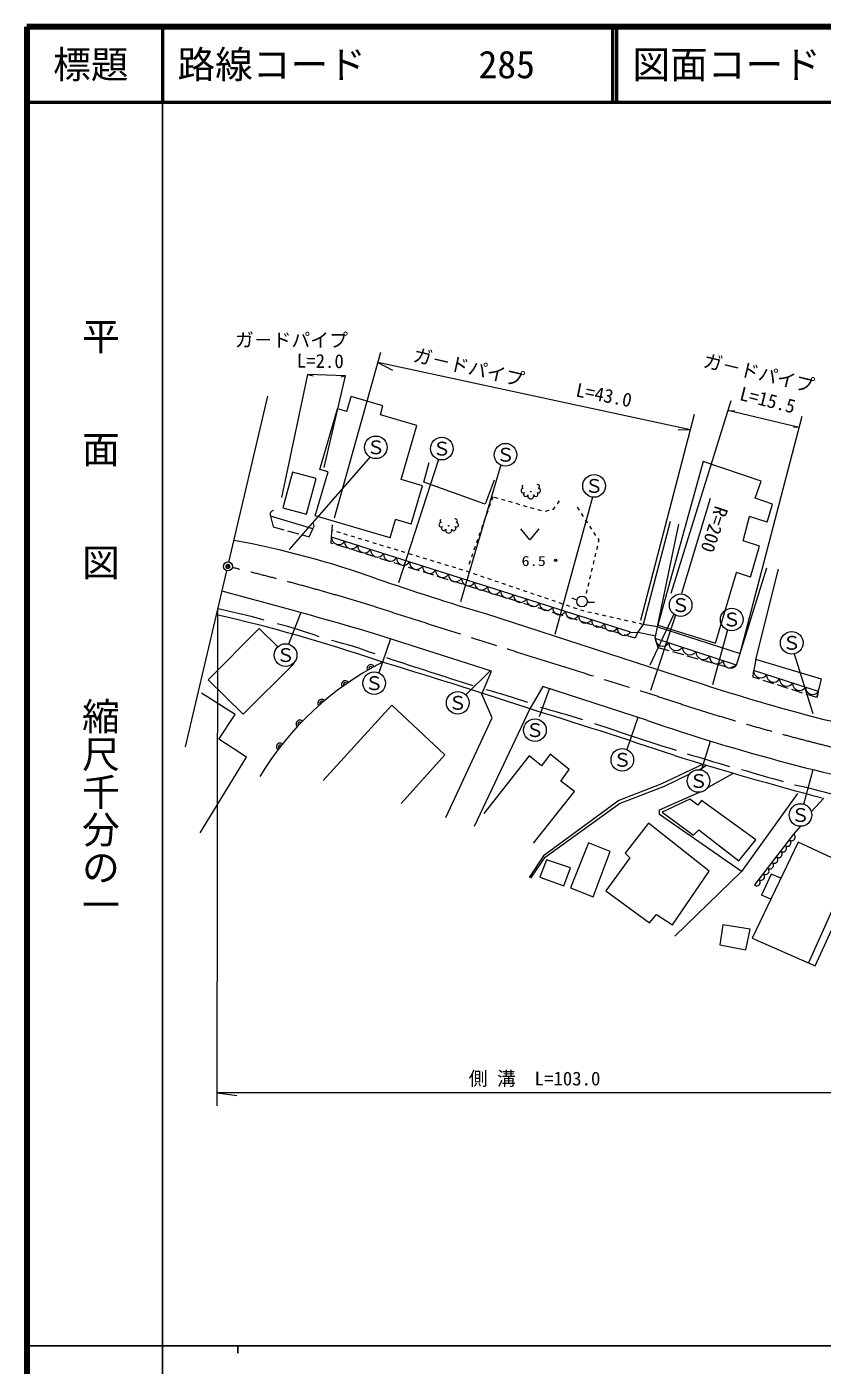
# Model space of a CAD drawing. Units: millimetres, scale not verified. Extents: x 40000 to 680000, y 20000 to 380000.
# Drawn here: x 40000 to 145578, y 202409 to 380000 of the extents above; entities that cross this region are included whole.
import ezdxf
from ezdxf.enums import TextEntityAlignment as Align

# ---------------------------------------------------------------- set-up
doc = ezdxf.new("R2010")
doc.units = ezdxf.units.MM
doc.header["$LTSCALE"] = 1000
doc.header["$PDMODE"] = 32
doc.header["$PDSIZE"] = 500
doc.linetypes.add('CHAIN', pattern=[18.5, 12, -1.5, 3.5, -1.5])
for name, color, linetype, lineweight in [('M-BGD', 7, 'Continuous', 13), ('M-BMK', 2, 'CHAIN', 13), ('M-TTL', 2, 'Continuous', 140), ('M-TTL-BAND', 7, 'Continuous', 25), ('M-TTL-LINE', 7, 'Continuous', 50), ('M-TTL-TXT', 7, 'Continuous', 13), ('M-WORK', 1, 'Continuous', 13)]:
    doc.layers.add(name, color=color, linetype=linetype, lineweight=lineweight)
doc.layers.add('M-OTRS', color=6, linetype='Continuous')
doc.styles.add('@ＭＳ ゴシック', font='')
doc.styles.add('ＭＳ ゴシック', font='')
doc.styles.get('@ＭＳ ゴシック').set_extended_font_data('@MS Gothic')
doc.styles.get('ＭＳ ゴシック').set_extended_font_data('MS Gothic')

msp = doc.modelspace()

# ---------------------------------------------------------------- linework, layer by layer
at = {"layer": 'M-BGD'}
msp.add_circle((66692, 308394), 600, dxfattribs=at)
at = {"layer": 'M-BMK'}
for centre, radius, start, end in [((-13903, -25018), 343015, 73.04413, 76.31048), ((1197535, 3755067), 3626485, 252.15347, 252.75851), ((216179, 565223), 289222, 251.13174, 258.60982)]:
    msp.add_arc(centre, radius, start, end, dxfattribs=at)
at = {"layer": 'M-OTRS'}
msp.add_point((66692, 308394), dxfattribs=at)
at = {"layer": 'M-TTL'}
for p, q in [((40000, 380000), (40000, 20000)), ((680000, 380000), (40000, 380000))]:
    msp.add_line(p, q, dxfattribs=at)
at = {"layer": 'M-TTL-BAND'}
for p, q in [((58000, 370000), (58000, 20000)), ((40000, 205000), (58000, 205000)), ((579000, 205000), (58000, 205000)), ((68000, 205000), (68000, 204000))]:
    msp.add_line(p, q, dxfattribs=at)
at = {"layer": 'M-TTL-LINE'}
for p, q in [((58000, 380000), (58000, 370000)), ((117750, 380000), (117750, 370000)), ((118250, 380000), (118250, 370000)), ((40000, 370000), (680000, 370000))]:
    msp.add_line(p, q, dxfattribs=at)
at = {"layer": 'M-WORK'}
for p, q in [((80852, 314862), (86996, 336828)), ((77262, 333882), (73823, 317563)), ((82320, 333680), (77262, 333882)), ((77262, 333882), (78025, 333676)), ((86613, 335460), (88532, 334441)), ((128073, 326501), (86613, 335460)), ((79488, 321542), (82320, 333680)), ((82320, 333680), (81683, 333494)), ((66827, 308979), (71998, 330991)), ((82479, 328937), (83066, 330934)), ((87276, 329696), (83066, 330934)), ((133450, 330359), (125468, 304784)), ((78899, 321250), (81264, 329294)), ((82479, 328937), (81264, 329294)), ((86932, 328529), (87276, 329696)), ((121481, 301267), (128624, 328610)), ((142509, 326831), (133058, 329103)), ((133058, 329103), (133996, 329042)), ((91791, 327100), (86932, 328529)), ((89680, 319924), (91791, 327100)), ((134692, 296833), (142898, 328323)), ((142509, 326831), (141786, 326881)), ((128073, 326501), (126464, 326484)), ((85564, 322917), (74835, 310622)), ((94665, 322587), (89332, 306205)), ((102903, 321857), (97562, 303714)), ((129787, 322312), (123777, 300617)), ((137479, 319728), (129787, 322312)), ((78282, 315121), (79990, 320929)), ((79990, 320929), (78899, 321250)), ((92513, 319091), (89680, 319924)), ((136657, 317438), (137479, 319728)), ((91018, 314007), (92513, 319091)), ((101508, 316680), (101341, 316208)), ((101841, 317623), (101675, 317151)), ((102551, 317418), (102071, 317556)), ((103512, 317141), (103032, 317280)), ((104473, 316864), (103993, 317003)), ((105434, 316587), (104954, 316726)), ((106395, 316310), (105915, 316449)), ((107356, 316034), (106876, 316172)), ((110094, 316297), (109850, 315964)), ((115105, 317587), (110096, 299372)), ((110684, 317105), (110389, 316701)), ((113357, 315849), (113083, 316268)), ((126926, 304864), (130765, 317451)), ((138982, 316663), (136657, 317438)), ((138261, 314259), (138982, 316663)), ((77951, 313397), (72332, 315078)), ((72332, 315078), (72697, 313669)), ((88216, 312200), (78282, 315121)), ((88216, 312200), (88928, 314622)), ((91018, 314007), (88928, 314622)), ((100842, 314794), (100675, 314323)), ((101175, 315737), (101008, 315265)), ((108317, 315757), (107836, 315895)), ((109282, 315816), (108798, 315691)), ((109850, 315964), (109766, 315942)), ((113904, 315012), (113630, 315431)), ((114451, 314175), (114178, 314594)), ((125400, 314349), (121794, 300707)), ((135075, 311795), (135942, 315032)), ((138261, 314259), (135942, 315032)), ((72697, 313669), (74140, 313260)), ((74621, 313124), (76064, 312715)), ((76546, 312579), (77468, 312317)), ((77468, 312317), (77951, 313397)), ((80457, 312274), (80566, 313933)), ((80664, 313141), (80537, 313179)), ((81620, 312849), (81142, 312995)), ((82577, 312558), (82099, 312704)), ((100175, 312908), (100008, 312437)), ((100508, 313851), (100342, 313380)), ((106759, 311946), (105559, 313386)), ((107959, 313386), (106759, 311946)), ((114999, 313338), (114725, 313757)), ((115546, 312501), (115272, 312920)), ((123777, 300617), (126542, 313989)), ((80403, 311495), (80457, 312274)), ((80662, 311413), (80403, 311495)), ((120115, 299680), (80457, 312274)), ((82571, 310815), (81140, 311264)), ((83533, 312267), (83055, 312412)), ((84490, 311975), (84012, 312121)), ((85447, 311684), (84968, 311830)), ((86403, 311393), (85925, 311538)), ((87360, 311101), (86882, 311247)), ((88317, 310810), (87838, 310956)), ((99508, 311023), (99342, 310551)), ((99842, 311966), (99675, 311494)), ((115661, 310656), (115776, 311142)), ((115951, 311882), (115819, 312083)), ((115891, 311629), (115951, 311882)), ((137239, 311074), (135075, 311795)), ((136037, 306987), (137239, 311074)), ((84480, 310218), (83048, 310666)), ((86388, 309620), (84957, 310068)), ((88297, 309022), (86865, 309470)), ((89273, 310519), (88795, 310665)), ((90230, 310228), (89752, 310373)), ((91187, 309936), (90708, 310082)), ((92143, 309645), (91665, 309791)), ((93100, 309354), (92621, 309499)), ((94056, 309062), (93578, 309208)), ((98842, 309137), (98675, 308666)), ((99175, 310080), (99008, 309609)), ((110082, 309310), (110294, 309098)), ((110082, 309098), (110294, 309310)), ((115202, 308709), (115317, 309196)), ((115431, 309682), (115546, 310169)), ((61062, 284439), (66553, 307811)), ((90205, 308424), (88774, 308873)), ((92114, 307826), (90682, 308275)), ((94022, 307229), (92591, 307677)), ((95013, 308771), (94535, 308917)), ((95970, 308480), (95491, 308625)), ((96926, 308188), (96448, 308334)), ((97883, 307897), (97405, 308043)), ((98834, 307587), (98360, 307748)), ((99780, 307265), (99307, 307426)), ((114742, 306763), (114857, 307249)), ((114972, 307736), (115087, 308222)), ((131410, 298213), (134202, 307599)), ((136037, 306987), (134202, 307599)), ((134214, 295300), (138230, 308189)), ((136763, 296041), (139763, 308039)), ((95931, 306631), (94500, 307079)), ((97840, 306033), (96408, 306481)), ((99748, 305435), (98317, 305883)), ((100727, 306944), (100254, 307105)), ((101674, 306622), (101201, 306783)), ((102621, 306300), (102147, 306461)), ((103568, 305979), (103094, 306140)), ((104515, 305657), (104041, 305818)), ((105461, 305335), (104988, 305496)), ((114513, 305789), (114627, 306276)), ((101657, 304837), (100225, 305286)), ((103565, 304240), (102134, 304688)), ((105474, 303642), (104042, 304090)), ((106408, 305014), (105935, 305174)), ((107355, 304692), (106882, 304853)), ((108302, 304370), (107829, 304531)), ((109249, 304049), (108775, 304209)), ((110196, 303727), (109722, 303888)), ((113011, 303921), (112388, 304176)), ((114283, 304816), (114398, 305303)), ((65271, 236836), (65365, 302756)), ((76355, 302280), (74732, 298088)), ((100876, 302131), (128097, 293303)), ((107382, 303044), (105951, 303492)), ((109291, 302446), (107860, 302894)), ((111200, 301848), (109768, 302297)), ((111143, 303405), (110669, 303566)), ((112089, 303084), (111616, 303244)), ((113036, 302762), (112563, 302923)), ((113833, 302491), (113510, 302601)), ((113988, 302457), (113833, 302491)), ((114398, 303639), (115362, 303639)), ((114963, 302238), (114476, 302347)), ((115939, 302019), (115451, 302129)), ((116915, 301801), (116427, 301910)), ((125873, 302079), (122686, 295313)), ((126086, 301942), (122798, 291921)), ((113108, 301251), (111677, 301699)), ((115017, 300653), (113585, 301101)), ((116925, 300055), (115494, 300503)), ((117891, 301582), (117403, 301691)), ((118867, 301363), (118379, 301473)), ((119842, 301145), (119355, 301254)), ((120818, 300926), (120330, 301035)), ((121794, 300707), (121073, 299610)), ((121794, 300707), (121306, 300817)), ((123730, 300388), (121794, 300707)), ((123406, 298830), (123777, 300617)), ((123730, 300388), (134692, 296833)), ((123777, 300617), (131410, 298213)), ((88274, 298802), (86713, 294274)), ((101673, 294511), (86740, 299294)), ((118834, 299457), (117402, 299905)), ((120742, 298859), (119311, 299308)), ((120115, 299680), (121073, 299610)), ((121073, 299610), (120742, 298859)), ((123472, 299148), (121100, 299636)), ((134214, 295300), (123406, 298830)), ((123406, 298830), (123777, 297642)), ((133010, 299962), (131033, 292702)), ((123777, 297642), (125221, 297234)), ((125702, 297098), (127145, 296689)), ((141863, 296796), (144311, 288886)), ((75474, 295531), (75427, 295567)), ((127626, 296553), (129069, 296145)), ((129551, 296008), (130994, 295600)), ((131475, 295464), (132918, 295055)), ((133333, 294938), (134214, 295300)), ((136763, 296041), (136437, 294406)), ((145501, 293447), (136763, 296041)), ((101507, 294564), (98259, 291356)), ((136393, 293709), (136437, 294406)), ((137253, 293433), (136393, 293709)), ((145084, 291822), (136472, 294583)), ((139157, 292821), (137729, 293280)), ((144869, 290985), (145501, 293447)), ((108034, 288468), (109386, 292172)), ((122369, 287943), (108496, 292462)), ((141061, 292209), (139633, 292668)), ((142965, 291597), (141537, 292056)), ((144869, 290985), (143441, 291444)), ((145022, 291661), (144869, 290985)), ((121115, 288351), (119646, 284108)), ((129546, 281380), (130739, 285231)), ((129222, 281429), (130224, 282014)), ((130403, 279086), (133784, 280960)), ((143128, 276846), (144366, 281440)), ((142309, 278246), (134884, 267936)), ((145806, 277629), (144127, 275822)), ((122517, 274310), (119401, 270354)), ((130569, 267974), (122517, 274310)), ((142703, 273914), (141780, 272870)), ((114570, 271720), (112172, 265768)), ((117423, 270582), (114570, 271720)), ((141780, 272870), (136577, 266128)), ((115165, 264578), (117423, 270582)), ((119401, 270354), (120032, 269724)), ((108969, 269479), (108094, 267169)), ((112172, 268394), (108969, 269479)), ((111262, 265996), (112172, 268394)), ((120032, 269724), (116846, 265348)), ((108094, 267169), (111262, 265996)), ((125703, 260832), (130569, 267974)), ((138811, 267558), (137511, 264782)), ((140087, 267032), (138811, 267558)), ((112172, 265768), (115165, 264578)), ((116846, 265348), (122657, 261112)), ((138742, 264232), (137511, 264782)), ((122657, 261112), (123567, 262232)), ((123567, 262232), (125703, 260832)), ((132379, 260862), (132004, 258196)), ((135991, 260289), (132379, 260862)), ((135441, 257536), (135991, 260289)), ((132004, 258196), (135441, 257536)), ((153409, 238551), (65273, 238551)), ((65273, 238551), (67876, 238204))]:
    msp.add_line(p, q, dxfattribs=at)
for points in [[(102026, 319859), (100832, 316675), (92713, 319580), (93429, 322207)], [(75474, 295531), (68703, 288813), (64083, 293354), (70854, 300178), (73314, 297718)], [(95625, 275096), (101787, 288296), (100414, 291450), (101673, 294511)], [(62997, 273039), (69160, 283083), (65508, 285480), (67677, 288752), (63187, 291567)], [(108496, 292462), (106780, 289493), (99392, 273870)], [(79327, 280003), (88461, 290008), (95473, 283414), (89674, 276933)], [(107247, 271680), (112708, 278542), (110898, 279886), (111978, 281433), (109467, 283478), (108299, 281959), (106663, 283273), (100648, 275593)], [(129784, 282146), (124165, 279503), (118587, 277341), (108582, 269984), (106662, 267134)], [(106905, 267053), (108784, 269802), (118668, 276936), (124650, 279240), (127992, 280868)], [(125998, 259319), (134884, 267936), (123959, 275476), (123959, 276092), (129281, 278435)], [(152537, 267069), (142384, 271817), (136262, 259066), (144653, 255393), (147102, 260798)], [(152537, 267069), (150058, 261754), (147042, 263098), (143754, 255787)]]:
    msp.add_lwpolyline(points, dxfattribs=at)
for points in [[(78406, 320066), (75263, 320923), (73966, 316168), (77109, 315311)], [(124313, 275775), (128499, 272739), (129217, 273439), (134520, 269326), (136743, 272109), (129549, 277360), (129077, 276730), (128026, 277518)]]:
    msp.add_lwpolyline(points, close=True, dxfattribs=at)
for centre, radius in [((86340, 324200), 1500), ((95084, 324027), 1500), ((103539, 323216), 1500), ((115294, 319076), 1500), ((106895, 318323), 40), ((96000, 313781), 40), ((110188, 309204), 150), ((113699, 303754), 708), ((126788, 303267), 1500), ((133564, 301356), 1500), ((141526, 298258), 1500), ((74354, 296637), 1500), ((86109, 292902), 1500), ((97198, 290296), 1500), ((107448, 286677), 1500), ((119044, 282734), 1500), ((129163, 279930), 1500), ((142684, 275414), 1500)]:
    msp.add_circle(centre, radius, dxfattribs=at)
for centre, radius, start, end in [((105894, 318461), 297, 88.13007, 304.99998), ((105990, 318994), 252, 139.2106, 249.99998), ((106234, 317975), 297, 124.99995, 341.86988), ((107554, 317975), 297, 198.13008, 54.99995), ((107798, 318994), 252, 290.00002, 109.99994), ((107894, 318461), 297, 234.99999, 91.86988), ((106894, 317757), 398, 161.56501, 18.43494), ((72811, 315289), 523, 97.95993, 203.75052), ((95095, 314453), 252, 139.2106, 249.99998), ((96903, 314453), 252, 290.00002, 109.99994), ((77649, 313782), 489, 308.04551, 36.76521), ((94999, 313920), 297, 88.13007, 304.99998), ((95339, 313434), 297, 124.99995, 341.86988), ((95999, 313216), 398, 161.56501, 18.43494), ((96659, 313434), 297, 198.13008, 54.99995), ((96999, 313920), 297, 234.99999, 91.86988), ((45466, 191977), 121886, 70.33796, 79.58382), ((81390, 312224), 934, 176.91273, 327.8494), ((83114, 311677), 934, 176.91273, 327.8494), ((84838, 311129), 934, 176.91273, 327.8494), ((86563, 310581), 934, 176.91273, 327.8494), ((88287, 310034), 934, 176.91273, 327.8494), ((90011, 309486), 934, 176.91273, 327.8494), ((91736, 308938), 934, 176.91273, 327.8494), ((93460, 308391), 934, 176.91273, 327.8494), ((95184, 307843), 934, 176.91273, 327.8494), ((96908, 307296), 934, 176.91273, 327.8494), ((211927, 672633), 386787, 251.07446, 253.31484), ((98633, 306748), 934, 176.91273, 327.8494), ((100357, 306200), 934, 176.91273, 327.8494), ((102081, 305653), 934, 176.91273, 327.8494), ((-108878, -361405), 689050, 73.50714, 75.30483), ((103806, 305105), 934, 176.91273, 327.8494), ((105530, 304558), 934, 176.91273, 327.8494), ((107254, 304010), 934, 176.91273, 327.8494), ((17510, 93863), 213513, 71.12688, 77.09791), ((50569, 227755), 76446, 74.10589, 78.83954), ((108979, 303462), 934, 176.91273, 327.8494), ((110703, 302915), 934, 176.91273, 327.8494), ((112427, 302367), 934, 176.91273, 327.8494), ((53891, 228282), 75048, 70.59536, 75.06547), ((114151, 301820), 934, 176.91273, 327.8494), ((115876, 301272), 934, 176.91273, 327.8494), ((117600, 300724), 934, 176.91273, 327.8494), ((119324, 300177), 934, 176.91273, 327.8494), ((66196, 242747), 57626, 69.66682, 75.68808), ((124397, 298812), 991, 178.99915, 324.82544), ((126198, 298224), 991, 178.99915, 324.82544), ((128000, 297636), 991, 178.99915, 324.82544), ((129801, 297047), 991, 178.99915, 324.82544), ((105606, 259699), 40435, 117.06703, 148.98696), ((85655, 294870), 500, 29.21118, 209.92039), ((85655, 294870), 250, 29.38857, 209.743), ((-152737, -494965), 826277, 71.73199, 73.16431), ((398871, 1238085), 991847, 251.71854, 252.41575), ((131602, 296459), 991, 178.99915, 324.82544), ((133404, 295871), 991, 178.99915, 324.82544), ((82279, 292727), 500, 34.87906, 215.58827), ((209603, 538259), 258160, 251.5958, 257.8376), ((137405, 294530), 934, 176.74497, 327.70222), ((139127, 293978), 934, 176.74497, 327.70222), ((140850, 293426), 934, 176.74497, 327.70222), ((82279, 292727), 250, 35.05645, 215.41087), ((87162, 236272), 57420, 70.308, 76.08195), ((142572, 292873), 934, 176.74497, 327.70222), ((144294, 292321), 934, 176.74497, 327.70222), ((79131, 290262), 500, 40.54693, 221.25614), ((79131, 290262), 250, 40.72433, 221.07875), ((-165678, -586770), 917660, 71.47569, 72.76155), ((76279, 169390), 124448, 72.45548, 75.15486), ((76242, 287498), 500, 46.21481, 226.92402), ((76242, 287498), 250, 46.39221, 226.74663), ((210623, 546043), 272772, 251.12262, 259.30361), ((501552, 1450019), 1224945, 251.62241, 252.15642), ((73640, 284462), 500, 51.88269, 232.5919), ((73640, 284462), 250, 52.06008, 232.41451), ((266130, 734401), 472360, 252.72629, 255.21389), ((323022, 926679), 672158, 253.10436, 253.60196), ((173472, 404027), 128487, 252.52219, 255.07636), ((127082, 208083), 72829, 73.84089, 78.27012), ((140934, 271730), 474, 229.17566, 55.50567), ((141512, 272479), 474, 229.17566, 55.50567), ((139777, 270232), 474, 229.17566, 55.50567), ((140355, 270981), 474, 229.17566, 55.50567), ((138043, 267985), 474, 229.17566, 55.50567), ((138621, 268734), 474, 229.17566, 55.50567), ((139199, 269483), 474, 229.17566, 55.50567), ((136887, 266487), 474, 229.17566, 55.50567), ((137465, 267236), 474, 229.17566, 55.50567)]:
    msp.add_arc(centre, radius, start, end, dxfattribs=at)

# ---------------------------------------------------------------- texts
at = {"layer": 'M-TTL-BAND', "style": '@ＭＳ ゴシック'}
for s, p in [('平\u3000\u3000面\u3000\u3000図', (49777, 306475)), ('縮尺千分の一', (49777, 261030))]:
    msp.add_text(s, height=3666, rotation=270, dxfattribs=at).set_placement(p, align=Align.MIDDLE_RIGHT)
at = {"layer": 'M-TTL-TXT', "style": 'ＭＳ ゴシック'}
msp.add_text('標題', height=3666, dxfattribs=at).set_placement((48500, 375000), align=Align.MIDDLE_CENTER)
for s, p in [('路線コード      285', (60000, 375000)), ('図面コード      4-0', (120380, 375000))]:
    msp.add_text(s, height=3666, dxfattribs=at).set_placement(p, align=Align.MIDDLE_LEFT)
at = {"layer": 'M-WORK', "style": 'ＭＳ ゴシック'}
for s, rotation, p in [('ガ－ドパイプ', 359.839, (75126, 338437)), ('L=2.0', 359.222, (78960, 335659)), ('ガ－ドパイプ', 346.877, (98655, 334833)), ('ガ－ドパイプ', 346.684, (137170, 334055)), ('L=43.0', 348.771, (116614, 331135)), ('L=15.5', 345.864, (138344, 330475)), ('R=200', 251.508, (131260, 313308))]:
    msp.add_text(s, height=1833, rotation=rotation, dxfattribs=at).set_placement(p, align=Align.MIDDLE_CENTER)
for s, p in [('Ｓ', (86340, 324200)), ('Ｓ', (95084, 324027)), ('Ｓ', (103539, 323216)), ('Ｓ', (115294, 319076)), ('Ｓ', (126788, 303267)), ('Ｓ', (133564, 301356)), ('Ｓ', (141526, 298258)), ('Ｓ', (74354, 296637)), ('Ｓ', (86109, 292902)), ('Ｓ', (97198, 290296)), ('Ｓ', (107448, 286677)), ('Ｓ', (119044, 282734)), ('Ｓ', (129163, 279930)), ('Ｓ', (142684, 275414)), ('側 溝  L=103.0', (107399, 240446))]:
    msp.add_text(s, height=1833, dxfattribs=at).set_placement(p, align=Align.MIDDLE_CENTER)
at = {"layer": 'M-WORK', "style": 'ＭＳ ゴシック', "width": 1.2}
msp.add_text('6.5', height=1320, dxfattribs=at).set_placement((107278, 309124), align=Align.MIDDLE_CENTER)

doc.saveas('drawing.dxf')
